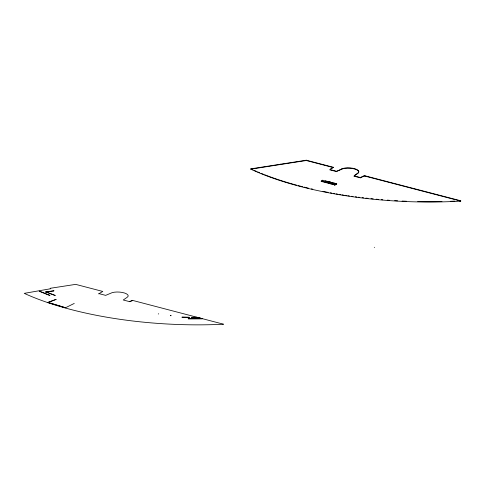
<?xml version="1.0" encoding="UTF-8"?>
<svg xmlns="http://www.w3.org/2000/svg" width="485" height="485" viewBox="0 0 485 485"><rect width="100%" height="100%" fill="white"/><g stroke="black" fill="none" stroke-linecap="round" stroke-linejoin="round"><path stroke-width="0.73" d="M460.732 201.105A199.771 70.616 3 0 1 250.836 169.174L250.854 168.853L306.302 160.208L333.419 167.283L329.642 169.792L336.263 171.52L342.804 168.792A9.53 3.371 3 0 1 355.238 169.198A9.53 3.371 3 0 1 357.506 173.636L353.862 176.146L360.355 177.837L364.326 175.946L460.732 201.105L460.75 200.784L364.338 175.631L360.373 177.516L354.602 176.013M250.836 169.174L280.76 164.463L280.779 164.142M280.76 164.463L306.29 160.523L306.302 160.208M322.798 180.468L322.81 180.147L321.155 181.038L335.062 184.664L336.717 183.773L336.699 184.094L335.044 184.985L321.137 181.36L322.798 180.468L336.699 184.094M328.709 183.615L328.824 181.432M328.86 183.506L328.975 181.323M330.618 183.275L330.697 181.82M330.728 183.888L330.806 182.433M331.922 168.398L331.94 168.077L330.8 168.774M332.025 184.154L332.104 182.7M333.771 184.639L333.844 183.185M333.91 184.567L333.983 183.148M334.395 185.355L334.511 183.172M335.044 184.985L335.062 184.664M336.263 171.52L342.822 168.471A9.53 3.371 3 0 1 355.25 168.877A9.53 3.371 3 0 1 357.524 173.315L357.506 173.636M341.234 169.392L341.252 169.071M341.373 169.338L341.391 169.016M360.355 177.837L360.373 177.516M364.326 175.946L364.338 175.631M364.92 176.103L364.938 175.782M374.317 247.58L374.335 247.259M65.639 307.775L47.809 302.476L56.024 299.384M354.486 175.406L357.524 173.315M98.625 293.886L102.796 291.449L75.678 284.374L50.149 288.308L50.767 288.727L24.25 293.358A196.055 69.3 3 0 0 223.573 324.222L132.314 300.336L129.574 301.64M332.431 167.81L333.419 167.283M158.274 314.013L158.722 313.771M74.26 303.428L65.511 307.739L48.154 302.397M48.16 302.391L56.145 299.427M55.29 295.401L54.696 295.189A175.121 61.904 3 0 1 46.499 291.976L53.89 290.824L45.25 292.031L46.166 292.031A175.746 62.122 3 0 0 54.465 295.28L55.066 295.498M188.222 318.851L202.627 318.76L196.801 317.238L191.436 317.329L197.104 317.469L201.96 318.736L188.186 318.718M53.423 290.757L53.89 290.824M306.29 160.523L333.401 167.598M330.321 169.647L336.281 171.199M325.011 180.717L330.861 182.245M332.328 182.627L336.717 183.773M99.031 293.637L105.657 295.365L112.199 292.637A9.53 3.371 3 0 1 124.627 293.043A9.53 3.371 3 0 1 126.9 297.481L123.257 299.991L129.731 301.682L132.478 300.603M49.979 295.359L42.91 292.54L43.468 292.31L42.668 292.437L39.291 291.176A179.389 63.408 3 0 0 49.13 295.219L49.731 295.444M460.75 200.784A199.771 70.616 3 0 1 459.271 200.875M454.797 201.105A199.771 70.616 3 0 1 450.298 201.305M441.987 201.56A199.771 70.616 3 0 1 417.682 201.584M406.533 201.245A199.771 70.616 3 0 1 402.077 201.045M397.615 200.808A199.771 70.616 3 0 1 394.644 200.632M389.443 200.287A199.771 70.616 3 0 1 387.218 200.123M382.78 199.771A199.771 70.616 3 0 1 381.307 199.644M378.355 199.383A199.771 70.616 3 0 1 376.142 199.177M373.195 198.886A199.771 70.616 3 0 1 370.989 198.662M368.06 198.347A199.771 70.616 3 0 1 365.872 198.104M363.629 197.844A199.771 70.616 3 0 1 362.113 197.662M359.846 197.377A199.771 70.616 3 0 1 358.342 197.189M356.833 196.989A199.771 70.616 3 0 1 355.329 196.795M353.08 196.486A199.771 70.616 3 0 1 351.589 196.273M349.352 195.952A199.771 70.616 3 0 1 347.866 195.734M346.387 195.51A199.771 70.616 3 0 1 344.908 195.285M343.435 195.055A199.771 70.616 3 0 1 341.961 194.818M340.488 194.576A199.771 70.616 3 0 1 339.027 194.333M337.56 194.091A199.771 70.616 3 0 1 336.105 193.836M334.65 193.582A199.771 70.616 3 0 1 333.201 193.327M331.758 193.06A199.771 70.616 3 0 1 330.315 192.8M328.169 192.393A199.771 70.616 3 0 1 322.98 191.375M312.801 189.186A199.771 70.616 3 0 1 311.37 188.859M308.436 188.168A199.771 70.616 3 0 1 304.034 187.095M302.579 186.731A199.771 70.616 3 0 1 298.263 185.603M296.838 185.221A199.771 70.616 3 0 1 294.722 184.646M294.019 184.445A199.771 70.616 3 0 1 278.408 179.692M277.699 179.456A199.771 70.616 3 0 1 264.634 174.739M263.252 174.194A199.771 70.616 3 0 1 261.106 173.327M259.687 172.745A199.771 70.616 3 0 1 257.59 171.866M256.213 171.272A199.771 70.616 3 0 1 254.17 170.368M252.831 169.768A199.771 70.616 3 0 1 250.854 168.853M170.532 315.614L171.017 315.741L170.532 315.614M189.392 317.317L182.027 317.172L189.392 317.317"/></g></svg>
